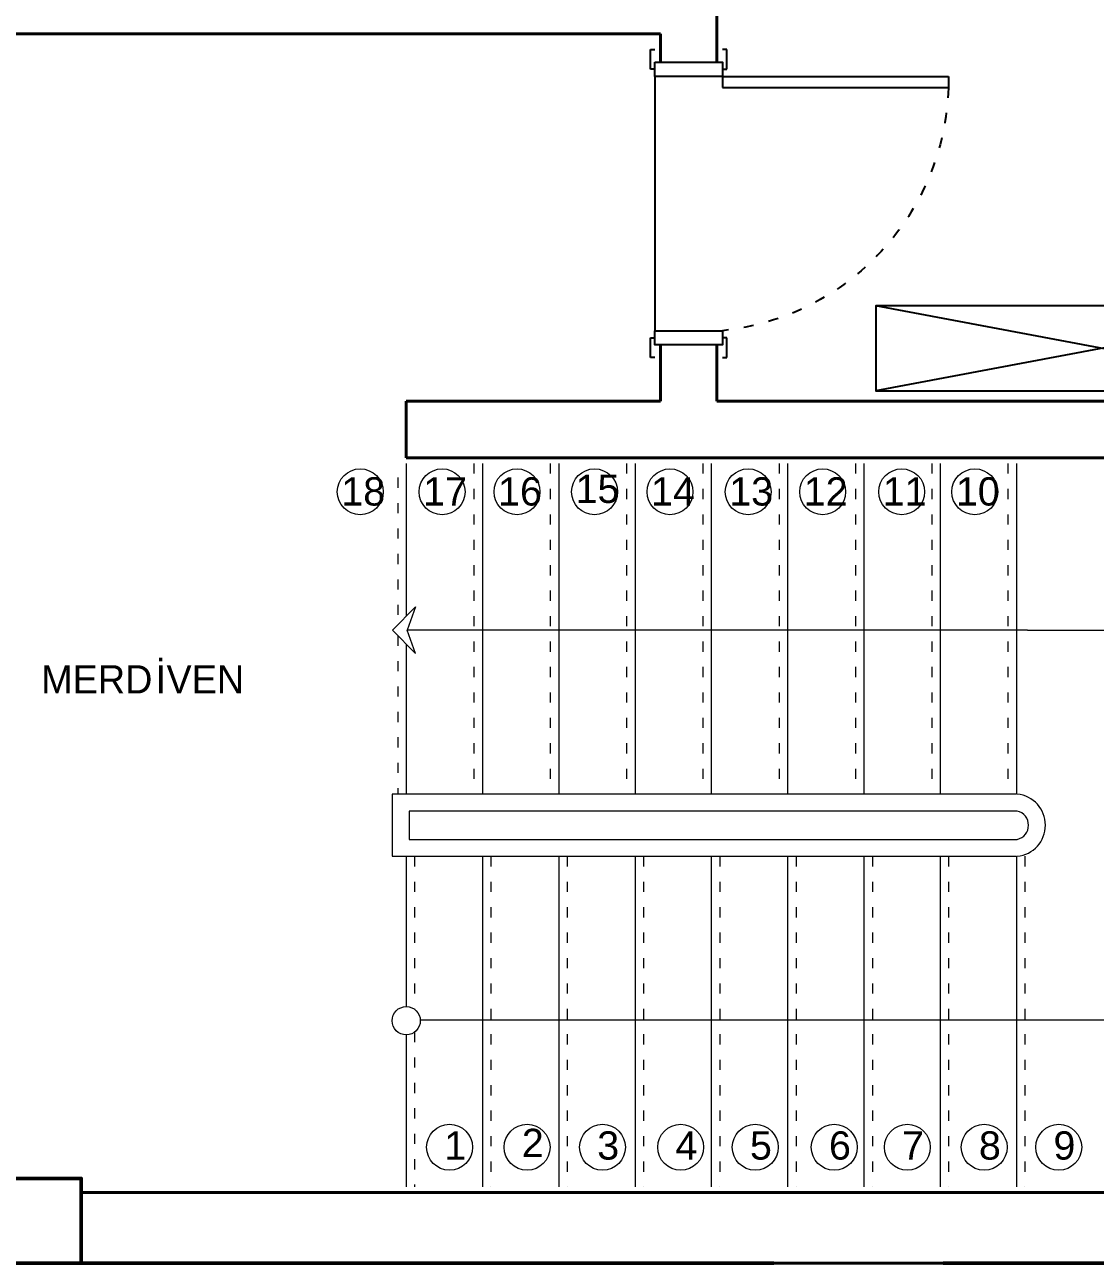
# Model space of a CAD drawing. Header units: millimetres. Extents: x 38 to 2348, y 24 to 977.
# Drawn here: x 1078.4 to 1457.3, y 24 to 462.3 of the extents above; entities that cross this region are included whole.
import ezdxf

# ---------------------------------------------------------------- set-up
doc = ezdxf.new("R2010")
doc.units = ezdxf.units.MM
doc.linetypes.add('ACAD_ISO03W100', pattern=[30, 12, -18])
doc.linetypes.add('DASHED2', pattern=[9.525, 6.35, -3.175])
for name, color, linetype, lineweight in [('1_DUVAR', 7, 'Continuous', 50), ('8_MERDİVEN', 42, 'Continuous', 20), ('9_KOLON', 90, 'Continuous', 50), ('DUVAR', 7, 'Continuous', 40), ('KESİK', 62, 'DASHED2', 20), ('KOLON', 40, 'Continuous', 50), ('Pencere', 150, 'Continuous', 25)]:
    doc.layers.add(name, color=color, linetype=linetype, lineweight=lineweight)
doc.layers.add('6_YAZI', color=7, linetype='Continuous')
doc.layers.add('7_TEFRİŞ', color=183, linetype='Continuous')
doc.styles.add('Annotative', font='Txt')
doc.styles.add('STANDART', font='Arial')

# ---------------------------------------------------------------- blocks, each defined once
blk = doc.blocks.new('*U8')
at = {"layer": 'Pencere', "lineweight": 25, "ltscale": 5}
for p, q in [((-9, 7), (-9, 86.899937)), ((-5, 86.899937), (-9, 86.899937)), ((-5, 7), (-5, 86.899937)), ((-104.5, 7), (-104.5, 8.5)), ((-104.5, 8.5), (-97.5, 8.5)), ((-97.5, 8.5), (-97.5, 7)), ((-5, 7), (-9, 7)), ((-2.5, 7), (-2.5, 8.5)), ((-2.5, 8.5), (4.5, 8.5)), ((4.5, 8.5), (4.5, 7)), ((-104.5, -17), (-104.5, -18.5)), ((-97.5, -18.5), (-97.5, -17)), ((-5, -17), (-95, -17)), ((-2.5, -17), (-2.5, -18.5)), ((4.5, -18.5), (4.5, -17)), ((-104.5, -18.5), (-97.5, -18.5)), ((-2.5, -18.5), (4.5, -18.5))]:
    blk.add_line(p, q, dxfattribs=at)
at = {"layer": 'Pencere', "lineweight": 25, "ltscale": 5, "flags": 128}
for points in [[(-95, -17), (-95, 7), (-100, 7), (-100, -17), (-95, -17)], [(0, -17), (0, 7), (-5, 7), (-5, -17), (0, -17)]]:
    blk.add_lwpolyline(points, dxfattribs=at)
at = {"layer": 'Pencere', "linetype": 'ACAD_ISO03W100', "lineweight": 25, "ltscale": 0.3}
blk.add_arc((-6.290724, -2.249041), 89.190137, 91.740708, 174.047712, dxfattribs=at)

msp = doc.modelspace()

# ---------------------------------------------------------------- linework, layer by layer
at = {"layer": '1_DUVAR'}
msp.add_line((1098.401878, 24.02326), (1343.482264, 24.02326), dxfattribs=at)
at = {"layer": '1_DUVAR', "flags": 128}
msp.add_lwpolyline([(1403.401796, 24.02326), (1513.401899, 24.02326)], dxfattribs=at)
at = {"layer": '7_TEFRİŞ', "flags": 128}
for points in [[(1539.593473, 362.775102), (1379.593473, 332.775102)], [(1539.593473, 332.775102), (1539.593473, 362.775102), (1379.593473, 362.775102), (1379.593473, 332.775102), (1539.593473, 332.775102), (1379.593473, 362.775102)]]:
    msp.add_lwpolyline(points, dxfattribs=at)
at = {"layer": '8_MERDİVEN'}
for p, q in [((1375.401802, 307.023208, -0.000021), (1375.401802, 190.020255, -0.000021)), ((1433.296405, 248.024683), (1213.71059, 248.024683)), ((1284.401898, 190.023208), (1208.401802, 190.023208)), ((1208.401802, 190.023208), (1208.401802, 168.023208)), ((1429.668673, 184.023207), (1214.422499, 184.023208)), ((1214.422499, 184.023208), (1214.422499, 174.023208)), ((1214.422499, 174.023208), (1429.668673, 174.023208)), ((1208.401802, 168.023208), (1429.401802, 168.023208)), ((1375.401802, 168.023208, -0.000038), (1375.401802, 51.023208, -0.000038)), ((1402.401802, 168.023208, -0.000038), (1402.401802, 51.023208, -0.000038)), ((1429.401802, 168.023208, -0.000038), (1429.401802, 51.023208, -0.000038)), ((1432.401802, 110.024683), (1218.39865, 110.024683))]:
    msp.add_line(p, q, dxfattribs=at)
at = {"layer": '8_MERDİVEN', "flags": 128}
for points, elevation in [([(1213.401802, 307.023208), (1213.401802, 252.960938)], -0.000021), ([(1240.401802, 307.023208), (1240.401802, 190.020255)], -0.000021), ([(1267.401802, 307.023208), (1267.401802, 190.020255)], -0.000021), ([(1294.401802, 307.023208), (1294.401802, 190.020255)], -0.000021), ([(1321.401802, 307.023208), (1321.401802, 190.020255)], -0.000021), ([(1348.401802, 307.023208), (1348.401802, 190.020255)], -0.000021), ([(1402.401802, 307.023208), (1402.401802, 190.020255)], -0.000021), ([(1429.401802, 307.023208), (1429.401802, 190.020255)], -0.000021), ([(1216.65246, 256.249507), (1208.522454, 248.024683)], -0.000037), ([(1216.65246, 256.249507), (1213.71059, 248.024776)], -0.000037), ([(1216.652606, 239.800004), (1208.522454, 248.024683)], -0.000037), ([(1216.652606, 239.800004), (1213.71059, 248.024683)], -0.000037), ([(1433.296405, 248.024683), (1487.368375, 248.024683), (1487.368375, 110.024683), (1432.401802, 110.024683)], -0.000103), ([(1213.401802, 243.088605), (1213.401802, 190.020255)], -0.000021), ([(1429.401802, 190.023208), (1284.401898, 190.023208)], -0.000007), ([(1213.401802, 168.023208), (1213.401802, 114.847184)], -0.000038), ([(1240.401802, 168.023208), (1240.401802, 51.023208)], -0.000038), ([(1267.401802, 168.023208), (1267.401802, 51.023208)], -0.000038), ([(1294.401802, 168.023208), (1294.401802, 51.023208)], -0.000038), ([(1321.401802, 168.023208), (1321.401802, 51.023208)], -0.000038), ([(1348.401802, 168.023208), (1348.401802, 51.023208)], -0.000038), ([(1213.401802, 104.847184), (1213.401802, 51.023208)], -0.000038)]:
    msp.add_lwpolyline(points, dxfattribs=dict(at, elevation=elevation))
at = {"layer": '8_MERDİVEN'}
for centre, radius in [((1197.138123, 296.998009), 8.125095), ((1226.102051, 296.998009), 8.125095), ((1252.623811, 296.998009), 8.125095), ((1280.068029, 296.998009), 8.125095), ((1306.766871, 296.998009), 8.125095), ((1334.443948, 296.998009), 8.125095), ((1360.815446, 296.998009), 8.125095), ((1388.781289, 296.998009), 8.125095), ((1414.65899, 296.998009), 8.125095), ((1213.401802, 109.847184, -0.000023), 5), ((1228.743002, 65.050856), 8.125095), ((1256.18722, 65.050856), 8.125095), ((1282.886062, 65.050856), 8.125095), ((1310.563139, 65.050856), 8.125095), ((1336.934637, 65.050856), 8.125095), ((1364.90048, 65.050856), 8.125095), ((1390.778181, 65.050856), 8.125095), ((1417.975753, 65.050856), 8.125095), ((1444.364476, 65.050856), 8.125095)]:
    msp.add_circle(centre, radius, dxfattribs=at)
for centre, radius, start, end in [((1428.618673, 179.023208, -0.000061), 11.05, 275.452622, 84.547378), ((1428.543673, 179.023208, -0.000061), 5.125, 282.680384, 77.319616)]:
    msp.add_arc(centre, radius, start, end, dxfattribs=at)
at = {"layer": '9_KOLON', "elevation": -0.00001, "flags": 128}
msp.add_lwpolyline([(1038.402054, 54.023043), (1098.401878, 54.023043), (1098.401878, 24.023131), (1038.402054, 24.023131)], close=True, dxfattribs=at)
at = {"layer": 'DUVAR'}
for p, q in [((1323.401802, 449.023208), (1323.401802, 469.023208)), ((1303.401802, 459.022699), (1063.401802, 459.022699)), ((1303.401802, 449.023208), (1303.401802, 459.022699)), ((1303.401802, 329.02321), (1303.401802, 349.023208)), ((1323.401802, 329.023222), (1323.401802, 349.023208)), ((1213.401802, 309.023208), (1213.401803, 329.023175)), ((1276.908159, 329.023169), (1213.401803, 329.023175)), ((1243.181627, 329.023172), (1303.401802, 329.023214)), ((1243.401803, 329.023172), (1303.401802, 329.02321)), ((1323.401802, 329.023228), (1543.401811, 329.02338)), ((1098.401878, 49.023208), (1513.40168, 49.023208)), ((1513.401899, 24.023213), (1083.401802, 24.023213)), ((1488.401697, 24.02326), (1098.401878, 24.02326))]:
    msp.add_line(p, q, dxfattribs=at)
at = {"layer": 'DUVAR', "flags": 128}
for points, elevation in [([(1543.401811, 309.023208), (1213.401802, 309.023208)], 0.000023), ([(1513.401899, 24.023261), (1098.401878, 24.023261)], -0.00001), ([(1488.401697, 24.02326), (1098.401878, 24.02326)], -0.000042)]:
    msp.add_lwpolyline(points, dxfattribs=dict(at, elevation=elevation))
at = {"layer": 'KESİK', "linetype": 'ACAD_ISO03W100', "ltscale": 0.3}
for p, q in [((1372.401802, 307.023208, -0.000021), (1372.401802, 190.020255, -0.000021)), ((1378.401802, 168.023208, -0.000038), (1378.401802, 51.023208, -0.000038)), ((1405.401802, 168.023208, -0.000038), (1405.401802, 51.023208, -0.000038)), ((1432.401802, 168.023208, -0.000038), (1432.401802, 51.023208, -0.000038))]:
    msp.add_line(p, q, dxfattribs=at)
at = {"layer": 'KESİK', "linetype": 'ACAD_ISO03W100', "ltscale": 0.3, "flags": 128}
for points, elevation in [([(1237.401802, 307.023208), (1237.401802, 190.020255)], -0.000021), ([(1264.401802, 307.023208), (1264.401802, 190.020255)], -0.000021), ([(1291.401802, 307.023208), (1291.401802, 190.020255)], -0.000021), ([(1318.401802, 307.023208), (1318.401802, 190.020255)], -0.000021), ([(1345.401802, 307.023208), (1345.401802, 190.020255)], -0.000021), ([(1399.401802, 307.023208), (1399.401802, 190.020255)], -0.000021), ([(1426.401802, 307.023208), (1426.401802, 190.020255)], -0.000021), ([(1210.401802, 302.023208), (1210.401802, 249.92595)], -0.000021), ([(1210.401802, 246.123485), (1210.401802, 190.020255)], -0.000021), ([(1216.401802, 168.023208), (1216.401802, 113.847184)], -0.000038), ([(1243.401802, 168.023208), (1243.401802, 51.023208)], -0.000038), ([(1270.401802, 168.023208), (1270.401802, 51.023208)], -0.000038), ([(1297.401802, 168.023208), (1297.401802, 51.023208)], -0.000038), ([(1324.401802, 168.023208), (1324.401802, 51.023208)], -0.000038), ([(1351.401802, 168.023208), (1351.401802, 51.023208)], -0.000038), ([(1216.401802, 105.847184), (1216.401802, 51.023208)], -0.000038)]:
    msp.add_lwpolyline(points, dxfattribs=dict(at, elevation=elevation))

# ---------------------------------------------------------------- block references
at = {"layer": 'KOLON', "xscale": -1, "rotation": 270}
msp.add_blockref('*U8', (1318.401802, 449.023208, -0.000038), dxfattribs=at)

# ---------------------------------------------------------------- texts
at = {"layer": '1_DUVAR', "style": 'STANDART'}
for s, p in [('15', (1273.351904, 293.054281, -0.000012)), ('18', (1190.421998, 292.147051, -0.000012)), ('17', (1219.385926, 292.147051, -0.000012)), ('16', (1245.907686, 292.147051, -0.000012)), ('14', (1300.050746, 292.147051, -0.000012)), ('13', (1327.727823, 292.147051, -0.000012)), ('12', (1354.099322, 292.147051, -0.000012)), ('11', (1382.065164, 292.147051, -0.000012)), ('10', (1407.942865, 292.147051, -0.000012)), ('1', (1226.873204, 60.692192, -0.000012)), ('2 ', (1254.317422, 61.599423, -0.000012)), ('3', (1281.016264, 60.692192, -0.000012)), ('4', (1308.693341, 60.692192, -0.000012)), ('5', (1335.064839, 60.692192, -0.000012)), ('6', (1363.030682, 60.692192, -0.000012)), ('7', (1388.908383, 60.692192, -0.000012)), ('8', (1416.105955, 60.692192, -0.000012)), ('9', (1442.494678, 60.692192, -0.000012))]:
    msp.add_text(s, height=10, dxfattribs=at).set_placement(p)
at = {"layer": '6_YAZI', "style": 'Annotative'}
for s, p in [('İ', (1124.682115, 225.653576)), ('MERD', (1084.205925, 225.653576)), ('VEN', (1128.563425, 225.653576))]:
    msp.add_text(s, height=10, dxfattribs=at).set_placement(p)

doc.saveas('drawing.dxf')
